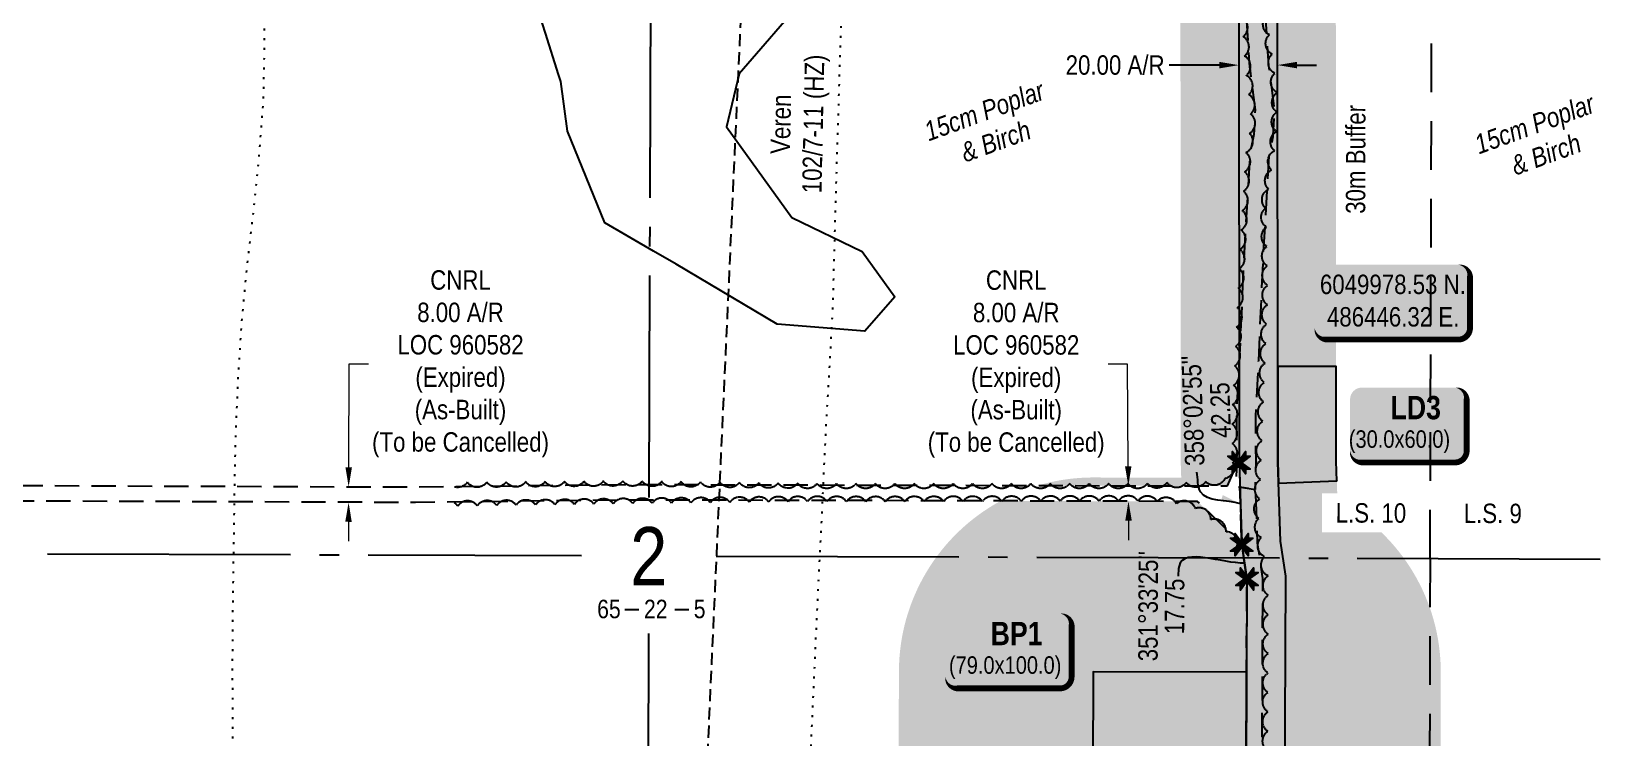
# Model space of a CAD drawing. Extents: x 481150 to 519818, y 6045091 to 6055068.
# Drawn here: x 485805 to 486609, y 6049787 to 6050151 of the extents above; entities that cross this region are included whole.
import ezdxf
from ezdxf.enums import TextEntityAlignment as Align

# ---------------------------------------------------------------- set-up
doc = ezdxf.new("R2010")
doc.units = 0
doc.header["$LTSCALE"] = 5
doc.header["$PDSIZE"] = 0.5
for name, pattern in [('0', [1, 1, 0]), ('foc-ACCESSROAD', [3.75, 2.5, -1.25]), ('foc-DOT', [1, 0.2, -0.8]), ('foc-LSD', [8, 5, -3]), ('foc-QUARTERLINE', [33, 25, -3, 2, -3]), ('foc-TIELINE', [1.875, 1.25, -0.625])]:
    doc.linetypes.add(name, pattern=pattern)
doc.layers.get('Defpoints').update_dxf_attribs({"color": 9})
for name, color, linetype in [('10', 1, 'Continuous'), ('9', 3, 'Continuous'), ('ABADATA-DRILL', 8, 'foc-DOT'), ('ABADATA-DRILL-T', 8, 'Continuous'), ('DETAIL-T', 7, 'Continuous'), ('F-AR', 190, 'foc-ACCESSROAD'), ('L-BD', 7, 'Continuous'), ('L-MON', 1, 'Continuous'), ('L-QSEC', 8, 'foc-QUARTERLINE'), ('L-SECLBL', 7, 'Continuous'), ('L-SECTION-LSD', 7, 'foc-LSD'), ('L-TIE', 7, 'foc-TIELINE'), ('P-BUFFER-H 30m', 51, 'Continuous'), ('P-BUFFER-T', 40, 'Continuous'), ('P-PROPOSED', 10, 'Continuous'), ('P-PROPOSED-H', 21, 'Continuous'), ('P-TEMP-BLOCKS', 250, 'Continuous'), ('P-TEMP-H', 41, 'Continuous'), ('P-TEMP_BORROW PIT', 46, 'Continuous'), ('P-TEMP_WORKSPACE', 46, 'Continuous'), ('P-TXT', 4, 'Continuous'), ('T-BUSH', 110, '0'), ('T-BUSH-T', 110, 'Continuous'), ('WETLAND', 143, 'Continuous')]:
    doc.layers.add(name, color=color, linetype=linetype)
doc.layers.add('F-AR-T', color=190, linetype='Continuous', lineweight=9)
doc.styles.add('100L', font='ARIALN.TTF', dxfattribs={"height": 11})
doc.styles.add('80', font='ARIALN.TTF', dxfattribs={"height": 10})
doc.styles.add('80CG', font='ARIALN.TTF', dxfattribs={"height": 10})
doc.styles.add('80L', font='ARIALN.TTF', dxfattribs={"height": 10})
doc.styles.add('80LS', font='ARIALNI.TTF', dxfattribs={"height": 10})
doc.styles.add('BOLD', font='ARIALNB.TTF')
doc.styles.add('SIMPLEX', font='ARIALN.TTF')
doc.dimstyles.new('Compass 5 000', dxfattribs={"dimscale": 5, "dimtxt": 9, "dimasz": 2, "dimexe": 0.2, "dimexo": 0.0625, "dimgap": 0.5, "dimtad": 0, "dimtih": 1, "dimtoh": 1, "dimzin": 0, "dimdsep": 46, "dimtxsty": '80CG', "dimcen": 0.1, "dimse1": 1, "dimse2": 1, "dimclrd": 256, "dimclrt": 256, "dimaunit": 1, "dimadec": 4, "dimazin": 0, "dimtfac": 0.06, "dimtofl": 0, "dimtmove": 0, "dimatfit": 1, "dimfxl": 0.2, "dimtolj": 1, "dimtzin": 0, "dimlwd": -1, "dimarcsym": 0})

# ---------------------------------------------------------------- blocks, each defined once
blk = doc.blocks.new('L-SECLBL')
at = {"layer": '9', "color": 7}
for p, q in [((-5.08, -27.83), (-12.29, -27.83)), ((20.7, -27.83), (13.5, -27.83))]:
    blk.add_line(p, q, dxfattribs=at)
at = {"layer": '10', "color": 2, "style": 'SIMPLEX'}
blk.add_attdef('SEC', text='', height=30, dxfattribs=at).set_placement((0, 0), align=Align.MIDDLE)
at = {"layer": '10', "color": 5, "style": '80L'}
blk.add_attdef('TWP', text='', height=9.5, dxfattribs=at).set_placement((-14.43, -27.37), align=Align.MIDDLE_RIGHT)
blk.add_attdef('RGE', text='', height=9.5, dxfattribs=at).set_placement((3.62, -27.37), align=Align.MIDDLE_CENTER)
blk.add_attdef('MER', text='', height=9.5, dxfattribs=at).set_placement((23.17, -27.37), align=Align.MIDDLE_LEFT)
blk = doc.blocks.new('*U401')
h = blk.add_hatch(color=254)
edge = h.paths.add_edge_path()
edge.add_line((-34, -20), (34, -20))
edge.add_arc((34, -14), 6, 270, 360)
edge.add_line((40, -14), (40, 12.5))
edge.add_arc((34, 12.5), 6, 0, 90)
edge.add_line((34, 18.5), (-34, 18.5))
edge.add_arc((-34, 12.5), 6, 90, 180)
edge.add_line((-40, 12.5), (-40, -14))
edge.add_arc((-34, -14), 6, 180, 270)
at = {"color": 1, "flags": 128}
blk.add_lwpolyline([(-34, -20, 3, 3, 0), (34, -20, 3, 3, 0.414214), (40, -14, 3, 3, 0), (40, 12.5, 3, 0, 0.414214), (34, 18.5, 0, 0, 0), (-34, 18.5, 0, 0, 0.414214), (-40, 12.5, 0, 0, 0), (-40, -14, 0, 3, 0.414214)], format="xyseb", close=True, dxfattribs=at)
blk.add_lwpolyline([(-58.98, -33.87, 0, 10, 0), (0, 0, 5, 5, 0)], format="xyseb", dxfattribs=at)
at = {"color": 1, "style": '80'}
blk.add_attdef('ENTER_TEXT_001', (-35.99, -5), '', height=10, dxfattribs=at)
blk = doc.blocks.new('*U415')
at = {"true_color": 0xff8aff}
h = blk.add_hatch(color=211, dxfattribs=at)
edge = h.paths.add_edge_path()
edge.add_line((-24, -20), (24, -20))
edge.add_arc((24, -14), 6, 270, 360)
edge.add_line((30, -14), (30, 12.5))
edge.add_arc((24, 12.5), 6, 0, 90)
edge.add_line((24, 18.5), (-24, 18.5))
edge.add_arc((-24, 12.5), 6, 90, 180)
edge.add_line((-30, 12.5), (-30, -14))
edge.add_arc((-24, -14), 6, 180, 270)
at = {"color": 250, "flags": 128}
blk.add_lwpolyline([(-24, -20, 3, 3, 0), (24, -20, 3, 3, 0.414214), (30, -14, 3, 3, 0), (30, 12.5, 3, 0, 0.414214), (24, 18.5, 0, 0, 0), (-24, 18.5, 0, 0, 0.414214), (-30, 12.5, 0, 0, 0), (-30, -14, 0, 3, 0.414214)], format="xyseb", close=True, dxfattribs=at)
at = {"flags": 128}
blk.add_lwpolyline([(-22.16, -12.7, 0, 7.5, 0), (0, 0, 0, 0, 0)], format="xyseb", dxfattribs=at)
at = {"color": 250}
for tag, p, height, style in [('TEMP_AREA_W1_001', (-9.21, 2.24), 12, 'BOLD'), ('ENTER_TEXT_001', (-30.66, -12.47), 9, '80')]:
    blk.add_attdef(tag, p, '', height=height, dxfattribs=dict(at, style=style))
blk = doc.blocks.new('*D432')
at = {"layer": 'Defpoints', "color": 0, "transparency": 16777216}
for p in [(486268.05, 6049916.61), (486369.4, 6049917.21), (486268.09, 6049908.61)]:
    blk.add_point(p, dxfattribs=at)
at = {"layer": 'F-AR-T', "transparency": 16777216}
for p, q in [((486369.03, 6049979.8), (486359.03, 6049979.8)), ((486369.34, 6049927.21), (486369.03, 6049979.8)), ((486369.51, 6049899.21), (486369.56, 6049889.21))]:
    blk.add_line(p, q, dxfattribs=at)
for points in [[(486371.01, 6049927.22), (486367.67, 6049927.2), (486369.4, 6049917.21)], [(486371.17, 6049899.22), (486367.84, 6049899.2), (486369.45, 6049909.21)]]:
    blk.add_solid(points, dxfattribs=at)
at = {"layer": 'F-AR-T', "transparency": 16777216, "insert": (486311.69, 6049979.8), "char_height": 10, "attachment_point": 5, "style": '80CG'}
blk.add_mtext('\\A1;CNRL\\P8.00 A/R\\PLOC 960582\\P(Expired)\\P(As-Built)\\P(To be Cancelled)', dxfattribs=at)
blk = doc.blocks.new('*D433')
at = {"layer": 'Defpoints', "color": 0, "transparency": 16777216}
for p in [(485968.15, 6049916.59), (485978.01, 6049916.55), (485977.98, 6049908.55)]:
    blk.add_point(p, dxfattribs=at)
at = {"layer": 'F-AR-T', "transparency": 16777216}
for p, q in [((485968.19, 6049926.59), (485968.39, 6049979.88)), ((485968.39, 6049979.88), (485978.39, 6049979.88)), ((485968.08, 6049898.59), (485968.04, 6049888.59))]:
    blk.add_line(p, q, dxfattribs=at)
for points in [[(485966.52, 6049926.6), (485969.85, 6049926.58), (485968.15, 6049916.59)], [(485966.41, 6049898.6), (485969.75, 6049898.58), (485968.12, 6049908.59)]]:
    blk.add_solid(points, dxfattribs=at)
at = {"layer": 'F-AR-T', "transparency": 16777216, "insert": (486025.72, 6049979.88), "char_height": 10, "attachment_point": 5, "style": '80CG'}
blk.add_mtext('\\A1;CNRL\\P8.00 A/R\\PLOC 960582\\P(Expired)\\P(As-Built)\\P(To be Cancelled)', dxfattribs=at)
blk = doc.blocks.new('*D429')
at = {"layer": 'Defpoints', "color": 0, "transparency": 16777216}
for p in [(486446.21, 6050133.63), (486426.22, 6050128.81), (486446.21, 6050128.82)]:
    blk.add_point(p, dxfattribs=at)
at = {"layer": 'P-TXT', "transparency": 16777216}
for p, q in [((486416.22, 6050133.61), (486390.34, 6050133.59)), ((486456.21, 6050133.63), (486466.21, 6050133.64))]:
    blk.add_line(p, q, dxfattribs=at)
for points in [[(486416.22, 6050135.27), (486416.22, 6050131.94), (486426.22, 6050133.61)], [(486456.21, 6050135.3), (486456.21, 6050131.97), (486446.21, 6050133.63)]]:
    blk.add_solid(points, dxfattribs=at)
at = {"layer": 'P-TXT', "transparency": 16777216, "insert": (486362.6, 6050133.59), "char_height": 10, "attachment_point": 5, "style": '80CG'}
blk.add_mtext('\\A1;20.00 A/R', dxfattribs=at)
blk = doc.blocks.new('TEMP')
h = blk.add_hatch(color=255)
h.dxf.hatch_style = 1
h.paths.add_polyline_path([(0, 0.25), (-0.67, 1.15), (-0.67, 0.67), (-1.15, 0.67), (-0.25, 0), (-1.15, -0.67), (-0.67, -0.67), (-0.67, -1.15), (0, -0.25), (0.67, -1.15), (0.67, -0.67), (1.15, -0.67), (0.25, 0), (1.15, 0.67), (0.67, 0.67), (0.67, 1.15)])
h.paths.add_polyline_path([(0.57, 0.85), (0.57, 0.57), (0.85, 0.57), (0.08, 0), (0.85, -0.57), (0.57, -0.57), (0.57, -0.85), (0, -0.08), (-0.57, -0.85), (-0.57, -0.57), (-0.85, -0.57), (-0.08, 0), (-0.85, 0.57), (-0.57, 0.57), (-0.57, 0.85), (0, 0.08)], flags=16)
h = blk.add_hatch(color=1)
h.dxf.hatch_style = 1
h.paths.add_polyline_path([(0, 0.08), (-0.57, 0.85), (-0.57, 0.57), (-0.85, 0.57), (-0.08, 0), (-0.85, -0.57), (-0.57, -0.57), (-0.57, -0.85), (0, -0.08), (0.57, -0.85), (0.57, -0.57), (0.85, -0.57), (0.08, 0), (0.85, 0.57), (0.57, 0.57), (0.57, 0.85)])
at = {"color": 1}
for p, q in [((-0.08, 0), (0.08, 0)), ((0, 0.08), (0, -0.08))]:
    blk.add_line(p, q, dxfattribs=at)
at = {"color": 255, "flags": 128}
blk.add_lwpolyline([(-0.25, 0), (-1.15, 0.67), (-0.67, 0.67), (-0.67, 1.15), (0, 0.25), (0.67, 1.15), (0.67, 0.67), (1.15, 0.67), (0.25, 0), (1.15, -0.67), (0.67, -0.67), (0.67, -1.15), (0, -0.25), (-0.67, -1.15), (-0.67, -0.67), (-1.15, -0.67)], close=True, dxfattribs=at)
at = {"color": 1, "flags": 128}
blk.add_lwpolyline([(-0.08, 0), (-0.85, 0.57), (-0.57, 0.57), (-0.57, 0.85), (0, 0.08), (0.57, 0.85), (0.57, 0.57), (0.85, 0.57), (0.08, 0), (0.85, -0.57), (0.57, -0.57), (0.57, -0.85), (0, -0.08), (-0.57, -0.85), (-0.57, -0.57), (-0.85, -0.57)], close=True, dxfattribs=at)
blk = doc.blocks.new('*U588')
at = {"true_color": 0xff8aff}
h = blk.add_hatch(color=211, dxfattribs=at)
edge = h.paths.add_edge_path()
edge.add_line((-26.5, -20), (26.5, -20))
edge.add_arc((26.5, -14), 6, 270, 360)
edge.add_line((32.5, -14), (32.5, 12.5))
edge.add_arc((26.5, 12.5), 6, 0, 90)
edge.add_line((26.5, 18.5), (-26.5, 18.5))
edge.add_arc((-26.5, 12.5), 6, 90, 180)
edge.add_line((-32.5, 12.5), (-32.5, -14))
edge.add_arc((-26.5, -14), 6, 180, 270)
at = {"color": 250, "flags": 128}
blk.add_lwpolyline([(-26.5, -20, 3, 3, 0), (26.5, -20, 3, 3, 0.414214), (32.5, -14, 3, 3, 0), (32.5, 12.5, 3, 0, 0.414214), (26.5, 18.5, 0, 0, 0), (-26.5, 18.5, 0, 0, 0.414214), (-32.5, 12.5, 0, 0, 0), (-32.5, -14, 0, 3, 0.414214)], format="xyseb", close=True, dxfattribs=at)
at = {"flags": 128}
blk.add_lwpolyline([(-26.78, -9.84, 0, 7.5, 0), (0, 0, 0, 0, 0)], format="xyseb", dxfattribs=at)
at = {"color": 250}
for tag, p, height, style in [('TEMP_AREA_W1_001', (-9.21, 2.24), 12, 'BOLD'), ('ENTER_TEXT_001', (-30.66, -12.47), 9, '80')]:
    blk.add_attdef(tag, p, '', height=height, dxfattribs=dict(at, style=style))

msp = doc.modelspace()

# ---------------------------------------------------------------- hatches: boundary and pattern name
at = {"layer": 'P-BUFFER-H 30m'}
h = msp.add_hatch(color=256, dxfattribs=at)
h.dxf.hatch_style = 1
edge = h.paths.add_edge_path()
edge.add_line((486426.361, 6049931.171), (486420.479, 6049917.032))
edge.add_line((486420.479, 6049917.032), (486322.836, 6049917.282))
edge.add_arc((486351.285, 6049821.469), 99.947, 89.841464, 106.536854, ccw=False)
edge.add_line((486351.561, 6049921.415), (486396.623, 6049921.291))
edge.add_line((486396.623, 6049921.291), (486396.396, 6049927.957))
edge.add_arc((486426.363, 6049928.978), 29.984, 180.03994, 181.950695, ccw=False)
edge.add_line((486396.378, 6049928.957), (486396.049, 6050401.893))
edge.add_line((486396.049, 6050401.893), (486381.692, 6050410.575))
edge.add_line((486381.692, 6050410.575), (486245.411, 6050290.14))
edge.add_arc((486179.226, 6050365.034), 99.947, 221.467705, 311.467705, ccw=False)
edge.add_line((486104.332, 6050298.849), (485952.596, 6050470.551))
edge.add_arc((486027.489, 6050536.736), 99.947, 131.467705, 221.467705, ccw=False)
edge.add_line((485961.304, 6050611.629), (485965.276, 6050615.139))
edge.add_arc((486052.409, 6050664.119), 99.956, 131.47164, 209.341419, ccw=False)
edge.add_line((485986.213, 6050739.014), (486061.107, 6050805.199))
edge.add_arc((486127.292, 6050730.305), 99.947, 41.467705, 131.467705, ccw=False)
edge.add_line((486202.185, 6050796.49), (486254.471, 6050737.325))
edge.add_line((486254.471, 6050737.325), (486254.471, 6050737.325))
edge.add_line((486254.471, 6050737.325), (486406.208, 6050565.622))
edge.add_arc((486331.314, 6050499.437), 99.947, 7.066703, 41.467705, ccw=False)
edge.add_line((486430.503, 6050511.733), (486430.197, 6050484.884))
edge.add_arc((486331.314, 6050499.437), 99.947, 346.296418, 351.627429, ccw=False)
edge.add_line((486428.417, 6050475.76), (486430.081, 6050474.754))
edge.add_line((486430.081, 6050474.754), (486429.685, 6050439.954))
edge.add_line((486429.685, 6050439.954), (486331.314, 6050499.437))
edge.add_line((486331.314, 6050499.437), (486179.578, 6050671.14))
edge.add_line((486179.578, 6050671.14), (486127.292, 6050730.305))
edge.add_line((486127.292, 6050730.305), (486052.398, 6050664.121))
edge.add_line((486052.398, 6050664.121), (486104.684, 6050604.955))
edge.add_line((486104.684, 6050604.955), (486027.489, 6050536.736))
edge.add_line((486027.489, 6050536.736), (486179.226, 6050365.034))
edge.add_line((486179.226, 6050365.034), (486226.779, 6050407.043))
edge.add_line((486226.779, 6050407.043), (486240.016, 6050392.064))
edge.add_line((486240.016, 6050392.064), (486333.543, 6050474.73))
edge.add_line((486333.543, 6050474.73), (486426.021, 6050418.809))
edge.add_line((486426.021, 6050418.809), (486426.361, 6049931.171))
edge = h.paths.add_edge_path()
edge.add_line((486540.864, 6049648.806), (486541.205, 6049740.834))
edge.add_arc((486511.221, 6049740.945), 29.984, 359.787408, 411.227177)
edge.add_line((486529.998, 6049764.322), (486530.189, 6049820.912))
edge.add_arc((486430.243, 6049821.25), 99.947, 359.806365, 422.090188)
edge.add_line((486477.026, 6049909.572), (486476.336, 6049929.846))
edge.add_line((486476.336, 6049929.846), (486475.987, 6050430.107))
edge.add_arc((486446.003, 6050430.086), 29.984, 0.03994, 58.838815)
edge.add_line((486461.518, 6050455.744), (486440.008, 6050468.751))
edge.add_line((486440.008, 6050468.751), (486439.611, 6050433.951))
edge.add_line((486439.611, 6050433.951), (486446.003, 6050430.086))
edge.add_line((486446.003, 6050430.086), (486446.352, 6049929.325))
edge.add_line((486446.352, 6049929.325), (486447.739, 6049888.588))
edge.add_line((486447.739, 6049888.588), (486450.399, 6049870.668))
edge.add_line((486450.399, 6049870.668), (486450.012, 6049756.165))
edge.add_line((486450.012, 6049756.165), (486464.954, 6049741.117))
edge.add_line((486464.954, 6049741.117), (486511.221, 6049740.945))
edge.add_line((486511.221, 6049740.945), (486510.89, 6049651.634))
edge.add_line((486510.89, 6049651.634), (486540.864, 6049648.806))
edge = h.paths.add_edge_path()
edge.add_line((486380.846, 6049621.491), (486381.216, 6049721.438))
edge.add_line((486381.216, 6049721.438), (486350.947, 6049721.522))
edge.add_line((486350.947, 6049721.522), (486351.285, 6049821.469))
edge.add_line((486351.285, 6049821.469), (486430.243, 6049821.25))
edge.add_line((486430.243, 6049821.25), (486430.405, 6049869.226))
edge.add_line((486430.405, 6049869.226), (486427.8, 6049886.774))
edge.add_line((486427.8, 6049886.774), (486427.791, 6049887.044))
edge.add_line((486427.791, 6049887.044), (486405.054, 6049909.076))
edge.add_line((486405.054, 6049909.076), (486303.651, 6049909.335))
edge.add_arc((486351.285, 6049821.469), 99.947, 118.462751, 179.806365)
edge.add_line((486251.338, 6049821.806), (486251, 6049721.86))
edge.add_arc((486350.947, 6049721.522), 99.947, 179.806365, 269.841464)
edge.add_line((486350.67, 6049621.575), (486380.846, 6049621.491))
h.paths.add_polyline_path([(486388.81, 6049611.43), (486387.689, 6049085.349), (486417.674, 6049085.238), (486418.794, 6049611.366)])
edge = h.paths.add_edge_path()
edge.add_line((486510.834, 6049636.53), (486510.609, 6049576.031))
edge.add_line((486510.609, 6049576.031), (486463.669, 6049576.211))
edge.add_line((486463.669, 6049576.211), (486448.671, 6049561.277))
edge.add_line((486448.671, 6049561.277), (486447.663, 6049085.127))
edge.add_line((486447.663, 6049085.127), (486477.647, 6049085.063))
edge.add_line((486477.647, 6049085.063), (486478.624, 6049546.169))
edge.add_line((486478.624, 6049546.169), (486510.494, 6049546.047))
edge.add_arc((486510.609, 6049576.031), 29.984, 269.779363, 359.787408)
edge.add_line((486540.593, 6049575.919), (486540.808, 6049633.71))
edge.add_line((486540.808, 6049633.71), (486510.834, 6049636.53))
at = {"layer": 'P-PROPOSED-H'}
h = msp.add_hatch(color=256, dxfattribs=at)
h.dxf.hatch_style = 1
h.paths.add_polyline_path([(486426.021, 6050418.809), (486426.363, 6049928.978), (486427.8, 6049886.774), (486430.405, 6049869.226), (486429.905, 6049721.257), (486491.158, 6049721.03), (486490.694, 6049596.097), (486428.757, 6049596.336), (486427.673, 6049085.201), (486447.663, 6049085.127), (486448.671, 6049561.277), (486463.669, 6049576.211), (486510.609, 6049576.031), (486511.221, 6049740.945), (486464.954, 6049741.117), (486450.012, 6049756.165), (486450.399, 6049870.668), (486447.739, 6049888.588), (486446.352, 6049929.325), (486446.003, 6050430.086), (486331.314, 6050499.437), (486226.779, 6050407.043), (486240.016, 6050392.064), (486333.543, 6050474.73)])
at = {"layer": 'P-TEMP-H'}
h = msp.add_hatch(color=256, dxfattribs=at)
h.dxf.hatch_style = 1
h.paths.add_polyline_path([(486476.685, 6049919.589), (486476.336, 6049929.846), (486476.302, 6049978.551), (486446.317, 6049978.53), (486446.352, 6049929.325), (486446.718, 6049918.568), (486476.682, 6049919.687)])
h = msp.add_hatch(color=256, dxfattribs=at)
h.dxf.hatch_style = 1
h.paths.add_polyline_path([(486430.243, 6049821.25), (486351.285, 6049821.469), (486350.947, 6049721.522), (486429.905, 6049721.303)])

# ---------------------------------------------------------------- linework, layer by layer
at = {"layer": 'ABADATA-DRILL', "flags": 128}
for points in [[(486342.713, 6048754.606), (486342.713, 6048754.606), (486342.803, 6048754.546), (486342.883, 6048754.506), (486342.983, 6048754.515), (486343.153, 6048754.555), (486343.423, 6048754.584), (486343.883, 6048754.623), (486344.394, 6048754.711), (486344.684, 6048754.83), (486344.834, 6048754.96), (486344.904, 6048755.03), (486344.865, 6048755.05), (486344.765, 6048755.13), (486344.595, 6048755.24), (486344.525, 6048755.331), (486344.476, 6048755.401), (486344.366, 6048755.521), (486344.237, 6048755.742), (486343.998, 6048756.062), (486343.768, 6048756.363), (486343.569, 6048756.584), (486343.33, 6048756.804), (486343.25, 6048756.865), (486343.17, 6048756.895), (486343.14, 6048756.915), (486342.991, 6048757.035), (486342.242, 6048757.658), (486341.015, 6048758.541), (486339.868, 6048759.525), (486339.42, 6048760.336), (486339.859, 6048759.965), (486340.356, 6048758.963), (486341.074, 6048758.211), (486341.943, 6048757.819), (486342.843, 6048757.736), (486343.674, 6048758.183), (486344.215, 6048758.612), (486344.655, 6048758.48), (486345.475, 6048758.368), (486345.903, 6048757.977), (486345.951, 6048757.256), (486346.489, 6048756.675), (486347.248, 6048756.383), (486347.397, 6048756.012), (486346.916, 6048755.564), (486346.406, 6048755.615), (486346.078, 6048756.106), (486346.038, 6048756.276), (486346.038, 6048756.326), (486345.988, 6048756.346), (486345.798, 6048756.337), (486345.458, 6048756.338), (486344.968, 6048756.369), (486344.469, 6048756.451), (486343.729, 6048756.593), (486342.759, 6048756.716), (486341.46, 6048756.79), (486339.82, 6048756.815), (486337.9, 6048756.781), (486335.759, 6048756.677), (486333.439, 6048756.524), (486330.928, 6048756.312), (486328.218, 6048756.07), (486325.377, 6048755.818), (486322.466, 6048755.657), (486319.496, 6048755.606), (486316.596, 6048755.675), (486313.667, 6048755.884), (486310.768, 6048756.262), (486307.9, 6048756.851), (486305.042, 6048757.639), (486302.165, 6048758.578), (486299.338, 6048759.637), (486296.632, 6048760.715), (486293.945, 6048761.833), (486291.228, 6048763.001), (486288.442, 6048764.229), (486285.646, 6048765.548), (486281.663, 6048767.8), (486277.422, 6048770.843), (486270.359, 6048776.484), (486262.817, 6048782.507), (486254.439, 6048789.642), (486245.834, 6048798.258), (486237.456, 6048808.733), (486230.026, 6048822.146), (486223.545, 6048838.445), (486217.858, 6048855.952), (486213.245, 6048875.116), (486209.331, 6048897.138), (486206.161, 6048920.338), (486203.804, 6048944.615), (486202.353, 6048970.81), (486201.803, 6048997.511), (486201.821, 6049006.821), (486201.842, 6049017.131), (486201.766, 6049025.072), (486201.654, 6049034.422), (486201.571, 6049043.552), (486201.488, 6049052.473), (486201.592, 6049080.242), (486201.197, 6049108.684), (486200.023, 6049137.217), (486199.468, 6049165.679), (486199.458, 6049172.409), (486199.436, 6049201.55), (486199.403, 6049230.36), (486199.4, 6049259.57), (486199.276, 6049288.21), (486199.203, 6049317.191), (486199.39, 6049345.87), (486199.267, 6049374.871), (486199.024, 6049404.052), (486199.181, 6049432.912), (486199.308, 6049461.821), (486199.295, 6049490.831), (486199.681, 6049519.55), (486200.229, 6049548.579), (486200.446, 6049577.708), (486200.802, 6049606.338), (486201.399, 6049635.326), (486202.117, 6049664.494), (486203.022, 6049692.791), (486203.938, 6049721.649), (486204.845, 6049750.536), (486205.992, 6049779.423), (486207.279, 6049808.269), (486208.545, 6049836.955), (486209.922, 6049865.851), (486211.409, 6049895.047), (486212.756, 6049924.003), (486214.173, 6049952.919), (486215.919, 6049981.574), (486217.395, 6050010.17), (486218.202, 6050039.167), (486218.947, 6050067.425), (486219.866, 6050097.143), (486220.743, 6050125.99), (486221.642, 6050155.678), (486222.116, 6050183.506), (486222.174, 6050212.806), (486222.449, 6050241.266), (486223.237, 6050270.533), (486224.005, 6050299.881), (486224.262, 6050328.591), (486224.387, 6050357.051), (486224.905, 6050386.149), (486225.532, 6050415.167), (486225.819, 6050444.157), (486226.086, 6050472.996), (486226.242, 6050501.836), (486226.078, 6050530.516), (486226.096, 6050559.676), (486226.043, 6050588.527), (486225.899, 6050617.257), (486226.036, 6050646.207), (486225.853, 6050675.358), (486225.47, 6050704.139), (486224.908, 6050733.311), (486224.284, 6050762.023), (486223.621, 6050790.935), (486222.558, 6050819.828), (486221.134, 6050848.693), (486218.771, 6050877.53), (486215.456, 6050905.88), (486212.303, 6050934.76), (486209.82, 6050963.657), (486207.376, 6050992.275), (486204.962, 6051021.152), (486202.689, 6051050.119), (486200.185, 6051078.577), (486197.411, 6051107.305), (486196.152, 6051120.819), (486194.632, 6051137.414)], [(486342.699, 6048749.822), (486342.699, 6048749.822), (486342.719, 6048749.851), (486342.759, 6048749.881), (486342.809, 6048749.891), (486342.859, 6048749.911), (486342.879, 6048749.941), (486342.839, 6048749.961), (486342.729, 6048749.971), (486342.609, 6048749.982), (486342.459, 6048749.982), (486342.269, 6048749.983), (486342.019, 6048749.994), (486341.719, 6048750.005), (486341.359, 6048749.976), (486340.909, 6048749.917), (486340.379, 6048749.858), (486339.749, 6048749.79), (486339.038, 6048749.693), (486338.258, 6048749.545), (486336.957, 6048749.309), (486335.577, 6048749.083), (486334.086, 6048748.827), (486332.515, 6048748.532), (486329.394, 6048748.062), (486326.353, 6048747.791), (486323.402, 6048747.67), (486320.862, 6048747.537), (486318.881, 6048747.263), (486317.48, 6048746.797), (486316.698, 6048746.27), (486316.496, 6048745.7), (486316.816, 6048745.629), (486317.166, 6048745.518), (486317.556, 6048745.397), (486317.705, 6048745.347), (486317.885, 6048745.256), (486317.935, 6048745.226), (486318.125, 6048745.135), (486320.311, 6048743.899), (486321.449, 6048743.265), (486319.589, 6048743.151), (486317.108, 6048742.758), (486316.258, 6048742.871), (486316.5, 6048743.68), (486317.313, 6048744.698), (486318.01, 6048746.986), (486318.588, 6048749.384), (486319.32, 6048750.122), (486319.43, 6048750.201), (486319.43, 6048750.252), (486319.28, 6048750.252), (486318.93, 6048750.203), (486318.39, 6048750.115), (486317.719, 6048750.027), (486316.869, 6048749.939), (486315.799, 6048749.882), (486314.509, 6048749.836), (486312.949, 6048749.741), (486311.078, 6048749.577), (486308.927, 6048749.283), (486306.546, 6048748.85), (486303.974, 6048748.348), (486301.253, 6048747.826), (486298.511, 6048747.254), (486293.117, 6048746.001), (486287.283, 6048744.608), (486281.209, 6048743.216), (486278.287, 6048742.505), (486275.445, 6048741.824), (486272.603, 6048741.202), (486269.601, 6048740.581), (486266.329, 6048739.951), (486262.757, 6048739.332), (486258.846, 6048738.764), (486254.594, 6048738.177), (486250.062, 6048737.56), (486245.35, 6048736.924), (486240.558, 6048736.249), (486235.686, 6048735.573), (486230.744, 6048734.868), (486225.682, 6048734.123), (486215.497, 6048732.694), (486205.243, 6048731.355), (486195.149, 6048730.045), (486185.706, 6048728.784), (486176.782, 6048727.651), (486167.749, 6048726.568), (486158.356, 6048725.506), (486148.843, 6048724.565), (486140.841, 6048723.789), (486131.658, 6048722.856), (486127.197, 6048722.43), (486122.666, 6048722.173), (486118.036, 6048722.137), (486113.406, 6048722.341), (486108.748, 6048722.845), (486104.13, 6048723.669), (486099.644, 6048724.853), (486095.359, 6048726.356), (486091.324, 6048728.068), (486087.379, 6048729.88), (486079.531, 6048733.683), (486071.942, 6048737.536), (486064.434, 6048741.349), (486056.715, 6048745.152), (486048.866, 6048748.886), (486041.058, 6048752.679), (486033.529, 6048756.452), (486029.016, 6048758.765), (486026.121, 6048760.294), (486024.803, 6048761.018), (486024.513, 6048761.169), (486021.059, 6048763.079), (486017.446, 6048765.44), (486013.705, 6048768.421), (486009.845, 6048771.833), (486005.917, 6048775.675), (486001.68, 6048780.248), (485997.356, 6048785.331), (485992.772, 6048790.884), (485987.82, 6048796.849), (485978.091, 6048810.349), (485968.28, 6048826.568), (485958.213, 6048844.419), (485948.233, 6048864.209), (485938.566, 6048885.288), (485929.204, 6048907.896), (485920.588, 6048932.502), (485912.397, 6048958.867), (485904.638, 6048985.931), (485897.771, 6049013.492), (485893.045, 6049041.426), (485890.631, 6049070.023), (485890.097, 6049098.775), (485891.463, 6049127.401), (485894.041, 6049156.434), (485896.867, 6049185.235), (485897.516, 6049191.543), (485900.372, 6049220.275), (485902.729, 6049249.168), (485905.056, 6049277.971), (485907.692, 6049306.813), (485910.159, 6049335.726), (485911.586, 6049364.642), (485911.843, 6049393.591), (485911.51, 6049422.652), (485911.337, 6049451.593), (485911.903, 6049480.041), (485912.509, 6049508.9), (485912.257, 6049538.041), (485912.194, 6049566.921), (485912.09, 6049595.721), (485911.038, 6049624.835), (485910.045, 6049653.848), (485909.071, 6049682.451), (485908.857, 6049711.222), (485909.214, 6049740.041), (485908.84, 6049768.872), (485908.478, 6049797.913), (485908.455, 6049827.054), (485908.641, 6049855.683), (485909.048, 6049884.612), (485909.485, 6049913.591), (485910.032, 6049942.559), (485911.258, 6049971.156), (485913.096, 6050000.43), (485915.822, 6050029.072), (485919.158, 6050057.753), (485922.064, 6050086.294), (485924.28, 6050115.007), (485924.928, 6050144.196), (485924.364, 6050172.957), (485923.647, 6050200.45), (485923.089, 6050224.421), (485922.316, 6050253.324), (485922.023, 6050282.295), (485922.109, 6050311.105), (485922.237, 6050340.325), (485922.856, 6050369.863), (485923.791, 6050398.18), (485924.967, 6050426.877), (485926.094, 6050455.684), (485927.21, 6050484.53), (485928.456, 6050513.097), (485929.963, 6050541.932), (485931.109, 6050570.729), (485930.826, 6050599.61), (485928.913, 6050628.526), (485926.719, 6050657.223), (485925.336, 6050686.047), (485924.533, 6050715.09), (485923.969, 6050743.652), (485922.417, 6050772.946), (485920.544, 6050801.932), (485919.352, 6050831.156), (485918.827, 6050859.558), (485918.754, 6050888.688), (485918.901, 6050917.498), (485919.388, 6050946.376), (485920.185, 6050975.504), (485921.702, 6051004.24), (485923.668, 6051033.074), (485926.235, 6051061.916), (485929.621, 6051090.726), (485933.917, 6051119.364), (485936.603, 6051134.465)]]:
    msp.add_lwpolyline(points, dxfattribs=at)
at = {"layer": 'F-AR', "flags": 128}
for points in [[(486429.685, 6050439.954), (486428.203, 6050357.736, 0.0069973), (486428.201, 6050357.596), (486428.694, 6050178.686, 0.0162018), (486428.705, 6050178.363), (486431.809, 6050132.482, 0.0154161), (486431.84, 6050132.175), (486433.492, 6050119.46), (486434.65, 6050110.528), (486433.99, 6050097.985), (486432.056, 6050088.321, 0.0346643), (486431.967, 6050087.634), (486428.981, 6050036.991, 0.0034077), (486428.978, 6050036.923), (486426.474, 6049981.642), (486424.979, 6049953.752, 0.0152799), (486424.972, 6049953.447), (486425.157, 6049929.004), (486424.812, 6049916.833), (486434.768, 6049915.314), (486435.147, 6049928.721, 0.0089724), (486435.151, 6049929.08), (486434.967, 6049953.37), (486436.454, 6049981.107, 0.0020709), (486436.458, 6049981.19), (486438.961, 6050036.437), (486441.924, 6050086.7), (486443.79, 6050096.024, 0.0362373), (486443.971, 6050097.46), (486444.631, 6050110.002, 0.0454281), (486444.562, 6050111.813), (486443.403, 6050120.746), (486441.771, 6050133.31), (486438.688, 6050178.876), (486438.196, 6050357.565), (486439.573, 6050433.974)], [(486429.905, 6049721.303), (486430.405, 6049869.226), (486427.856, 6049886.602, -0.0273624), (486427.776, 6049887.473), (486426.786, 6049916.532), (486434.829, 6049915.305), (486435.767, 6049887.762), (486438.316, 6049870.387, -0.0372794), (486438.401, 6049869.199), (486437.901, 6049721.276)]]:
    msp.add_lwpolyline(points, format="xyb", dxfattribs=at)
msp.add_lwpolyline([(485198.277, 6049916.354), (485298.263, 6049916.77), (485328.423, 6049916.895), (485595.329, 6049918.004), (486002.426, 6049916.536), (486110.423, 6049917.824), (486420.479, 6049917.032), (486426.442, 6049931.367), (486426.363, 6049928.978), (486427.791, 6049887.044), (486405.054, 6049909.076), (486110.461, 6049909.829), (486002.522, 6049908.541), (485595.33, 6049910.004), (485328.397, 6049908.893), (485298.237, 6049908.768), (485198.251, 6049908.352)], dxfattribs=at)
at = {"layer": 'L-QSEC'}
for p, q in [((486124.962, 6050685.344), (486122.679, 6049911.113)), ((485318.226, 6049883.848), (486087.966, 6049881.23)), ((486157.23, 6049880.995), (486926.804, 6049878.378)), ((486122.472, 6049841.134), (486120.226, 6049086.341))]:
    msp.add_line(p, q, dxfattribs=at)
at = {"layer": 'L-SECTION-LSD'}
for q in [(486527.034, 6050683.973), (486524.437, 6049782.399)]:
    msp.add_line((486524.697, 6049879.745), q, dxfattribs=at)
at = {"layer": 'L-TIE'}
msp.add_line((486179.226, 6050365.034), (486120.122, 6049056.177), dxfattribs=at)
at = {"layer": 'P-TEMP_BORROW PIT'}
msp.add_lwpolyline([(486430.243, 6049821.25), (486351.285, 6049821.469), (486350.947, 6049721.522), (486429.905, 6049721.303)], close=True, dxfattribs=at)
at = {"layer": 'P-TEMP_WORKSPACE'}
msp.add_lwpolyline([(486476.685, 6049919.589), (486476.336, 6049929.846), (486476.302, 6049978.551), (486446.317, 6049978.53), (486446.352, 6049929.325), (486446.718, 6049918.568), (486476.682, 6049919.687)], close=True, dxfattribs=at)
at = {"layer": 'T-BUSH', "flags": 128}
for points in [[(486530.578, 6049644.887, -0.5205671), (486521.103, 6049648.086, -0.5205671), (486511.628, 6049651.284, -0.5205671), (486502.153, 6049654.482, -0.5205671), (486493.837, 6049659.864, -0.5205671), (486492.116, 6049669.023, -0.5205671), (486492.085, 6049679.023, -0.5205671), (486492.053, 6049689.023, -0.5205671), (486492.022, 6049699.023, -0.5205671), (486491.99, 6049709.023, -0.5205671), (486491.958, 6049719.023, -0.5205671), (486484.897, 6049722.361, -0.5205671), (486474.913, 6049722.929, -0.5205671), (486464.93, 6049723.498, -0.5205671), (486454.946, 6049724.066, -0.5205671), (486444.962, 6049724.634, -0.5205671), (486440.933, 6049730.809, -0.5205671), (486440.967, 6049740.809, -0.5205671), (486441, 6049750.809, -0.5205671), (486441.034, 6049760.808, -0.5205671), (486441.068, 6049770.808, -0.5205671), (486441.102, 6049780.808, -0.5205671), (486441.136, 6049790.808, -0.5205671), (486441.169, 6049800.808, -0.5205671), (486441.203, 6049810.808, -0.5205671), (486441.237, 6049820.808, -0.5205671), (486441.271, 6049830.808, -0.5205671), (486441.305, 6049840.808, -0.5205671), (486441.338, 6049850.808, -0.5205671), (486441.372, 6049860.808, -0.5205671), (486441.294, 6049870.798, -0.5205671), (486439.527, 6049880.641, -0.5205671), (486437.759, 6049890.483, -0.5205671), (486436.56, 6049900.365, -0.5205671), (486436.961, 6049910.357, -0.5205671), (486437.362, 6049920.349, -0.5205671), (486437.763, 6049930.341, -0.5205671), (486438.164, 6049940.333, -0.5205671), (486438.565, 6049950.325, -0.5205671), (486438.967, 6049960.317, -0.5205671), (486439.368, 6049970.309, -0.5205671), (486439.769, 6049980.301, -0.5205671), (486440.17, 6049990.293, -0.5205671), (486440.571, 6050000.284, -0.5205671), (486440.972, 6050010.276, -0.5205671), (486441.025, 6050020.272, -0.5205671), (486440.856, 6050030.271, -0.5205671), (486440.686, 6050040.269, -0.5205671), (486440.516, 6050050.268, -0.5205671), (486440.063, 6050059.902, -0.5205671), (486441.586, 6050069.785, -0.5205671), (486443.109, 6050079.669, -0.5205671), (486444.632, 6050089.552, -0.5205671), (486445.659, 6050099.478, -0.5205671), (486445.832, 6050109.476, -0.5205671), (486446.005, 6050119.475, -0.5205671), (486444.771, 6050129.388, -0.5205671), (486443.39, 6050139.292, -0.5205671), (486442.009, 6050149.196, -0.5205671), (486440.629, 6050159.101, -0.5205671), (486439.767, 6050169.038, -0.5205671), (486439.866, 6050179.038, -0.5205671), (486439.966, 6050189.037, -0.5205671), (486440.065, 6050199.037, -0.5205671), (486440.165, 6050209.036, -0.5205671), (486440.264, 6050219.036, -0.5205671), (486440.363, 6050229.035, -0.5205671), (486440.463, 6050239.035, -0.5205671), (486440.562, 6050249.034, -0.5205671), (486440.662, 6050259.034, -0.5205671), (486440.761, 6050269.033, -0.5205671), (486440.861, 6050279.033, -0.5205671), (486440.96, 6050289.032, -0.5205671), (486441.004, 6050299.032, -0.5205671), (486440.939, 6050309.032, -0.5205671), (486440.874, 6050319.031, -0.5205671), (486440.809, 6050329.031, -0.5205671), (486440.743, 6050339.031, -0.5205671), (486440.678, 6050349.031, -0.5205671), (486440.613, 6050359.031, -0.5205671), (486440.548, 6050369.03, -0.5205671), (486440.482, 6050379.03, -0.5205671), (486440.417, 6050389.03, -0.5205671), (486440.352, 6050399.03, -0.5205671), (486440.287, 6050409.029, -0.5205671), (486440.43, 6050419.028, -0.5205671), (486440.627, 6050429.026, -0.5205671), (486440.824, 6050439.024, -0.5205671), (486441.021, 6050449.022, -0.5205671), (486441.218, 6050459.02, -0.5205671), (486441.415, 6050469.018, -0.5205671), (486441.693, 6050479.014, -0.5205671), (486441.982, 6050489.01, -0.5205671), (486442.272, 6050499.006, -0.5205671), (486442.476, 6050506.058, -0.5205671)], [(486422.977, 6049928.898, 0.5205671), (486422.901, 6049938.898, 0.5205671), (486422.826, 6049948.898, 0.5205671), (486423.071, 6049958.89, 0.5205671), (486423.606, 6049968.876, 0.5205671), (486424.141, 6049978.861, 0.5205671), (486424.618, 6049988.85, 0.5205671), (486425.07, 6049998.84, 0.5205671), (486425.523, 6050008.829, 0.5205671), (486425.975, 6050018.819, 0.5205671), (486426.427, 6050028.809, 0.5205671), (486426.904, 6050038.798, 0.5205671), (486427.492, 6050048.78, 0.5205671), (486428.081, 6050058.763, 0.5205671), (486428.669, 6050068.746, 0.5205671), (486429.258, 6050078.728, 0.5205671), (486429.909, 6050088.703, 0.5205671), (486431.834, 6050098.513, 0.5205671), (486432.36, 6050108.499, 0.5205671), (486431.427, 6050118.43, 0.5205671), (486430.138, 6050128.346, 0.5205671), (486429.23, 6050138.3, 0.5205671), (486428.555, 6050148.278, 0.5205671), (486427.88, 6050158.255, 0.5205671), (486427.205, 6050168.232, 0.5205671), (486426.53, 6050178.209, 0.5205671), (486426.487, 6050188.209, 0.5205671), (486426.459, 6050198.209, 0.5205671), (486426.432, 6050208.209, 0.5205671), (486426.404, 6050218.209, 0.5205671), (486426.377, 6050228.209, 0.5205671), (486426.349, 6050238.208, 0.5205671), (486426.322, 6050248.208, 0.5205671), (486426.294, 6050258.208, 0.5205671), (486426.267, 6050268.208, 0.5205671), (486426.239, 6050278.208, 0.5205671), (486426.212, 6050288.208, 0.5205671), (486426.184, 6050298.208, 0.5205671), (486426.157, 6050308.208, 0.5205671), (486426.129, 6050318.208, 0.5205671), (486426.102, 6050328.208, 0.5205671), (486426.074, 6050338.208, 0.5205671), (486426.046, 6050348.208, 0.5205671), (486426.033, 6050358.208, 0.5205671), (486426.286, 6050368.205, 0.5205671), (486426.538, 6050378.201, 0.5205671), (486426.79, 6050388.198, 0.5205671), (486427.043, 6050398.195, 0.5205671), (486427.295, 6050408.192, 0.5205671), (486427.547, 6050418.189, 0.5205671), (486427.8, 6050428.186, 0.5205671), (486428.052, 6050438.182, 0.5205671), (486428.304, 6050448.179, 0.5205671), (486427.516, 6050460.554, 0.5205671)], [(486422.999, 6049929.285, -0.5205671), (486419.035, 6049920.818, -0.5205671), (486409.162, 6049919.23, -0.5205671), (486399.209, 6049918.815, -0.5205671), (486389.215, 6049918.825, -0.5205671), (486379.229, 6049918.354, -0.5205671), (486369.229, 6049918.354, -0.5205671), (486359.229, 6049918.354, -0.5205671), (486349.229, 6049918.354, -0.5205671), (486339.229, 6049918.354, -0.5205671), (486329.229, 6049918.354, -0.5205671), (486319.229, 6049918.354, -0.5205671), (486309.229, 6049918.354, -0.5205671), (486299.229, 6049918.354, -0.5205671), (486289.229, 6049918.354, -0.5205671), (486279.229, 6049918.354, -0.5205671), (486269.229, 6049918.354, -0.5205671), (486259.229, 6049918.354, -0.5205671), (486249.229, 6049918.354, -0.5205671), (486239.229, 6049918.354, -0.5205671), (486229.229, 6049918.354, -0.5205671), (486219.229, 6049918.354, -0.5205671), (486209.229, 6049918.354, -0.5205671), (486199.229, 6049918.424, -0.5205671), (486189.23, 6049918.563, -0.5205671), (486179.231, 6049918.703, -0.5205671), (486169.232, 6049918.843, -0.5205671), (486159.233, 6049918.982, -0.5205671), (486149.234, 6049919.122, -0.5205671), (486139.235, 6049919.261, -0.5205671), (486129.236, 6049919.401, -0.5205671), (486119.237, 6049919.541, -0.5205671), (486109.238, 6049919.664, -0.5205671), (486099.238, 6049919.575, -0.5205671), (486089.239, 6049919.487, -0.5205671), (486079.239, 6049919.398, -0.5205671), (486069.239, 6049919.309, -0.5205671), (486059.24, 6049919.221, -0.5205671), (486049.24, 6049919.132, -0.5205671), (486039.241, 6049919.044, -0.5205671), (486029.241, 6049918.955, -0.317725), (486022.631, 6049916.516, -0.317725)], [(486425.183, 6049885.307, 0.520567), (486419.675, 6049893.502, 0.5205671), (486411.889, 6049899.772, 0.5205671), (486403.88, 6049905.464, 0.5205671), (486394.237, 6049907.928, 0.5205671), (486384.3, 6049909.049, 0.5205671), (486374.318, 6049909.345, 0.5205671), (486364.318, 6049909.315, 0.5205671), (486354.318, 6049909.285, 0.5205671), (486344.318, 6049909.254, 0.5205671), (486334.318, 6049909.224, 0.5205671), (486324.318, 6049909.194, 0.5205671), (486314.318, 6049909.164, 0.5205671), (486304.318, 6049909.134, 0.5205671), (486294.318, 6049909.104, 0.5205671), (486284.318, 6049909.073, 0.5205671), (486274.318, 6049909.043, 0.5205671), (486264.318, 6049909.013, 0.5205671), (486254.319, 6049908.983, 0.5205671), (486244.319, 6049908.953, 0.5205671), (486234.319, 6049908.948, 0.5205671), (486224.319, 6049908.991, 0.5205671), (486214.319, 6049909.033, 0.5205671), (486204.319, 6049909.076, 0.5205671), (486194.32, 6049908.962, 0.5205671), (486184.32, 6049908.844, 0.5205671), (486174.321, 6049908.727, 0.5205671), (486164.322, 6049908.61, 0.5205671), (486154.322, 6049908.492, 0.5205671), (486144.323, 6049908.375, 0.5205671), (486134.324, 6049908.258, 0.5205671), (486124.324, 6049908.14, 0.5205671), (486114.325, 6049908.023, 0.5205671), (486104.326, 6049907.884, 0.5205671), (486094.327, 6049907.735, 0.5205671), (486084.328, 6049907.586, 0.5205671), (486074.329, 6049907.437, 0.5205671), (486064.33, 6049907.288, 0.5205671), (486054.332, 6049907.139, 0.5205671), (486044.333, 6049906.99, 0.5205671), (486034.334, 6049906.841, 0.5205671), (486024.335, 6049906.692, 0.0977366), (486022.606, 6049908.304, 0.0977366)]]:
    msp.add_lwpolyline(points, format="xyb", dxfattribs=at)
at = {"layer": 'WETLAND'}
msp.add_lwpolyline([(486203.553, 6050169.084), (486169.188, 6050129.08), (486162.653, 6050101.865), (486175.548, 6050083.967), (486196.259, 6050055.217), (486232.436, 6050037.776), (486249.239, 6050014.452), (486233.8, 6049996.672), (486233.8, 6049996.672), (486188.648, 6050000.275), (486136.63, 6050031.135), (486124.985, 6050037.934), (486099.97, 6050052.54), (486080.759, 6050099.64), (486077.32, 6050125.194), (486076.211, 6050128.711), (486069.461, 6050150.139), (486066.444, 6050159.717)], dxfattribs=at)

# ---------------------------------------------------------------- block references
at = {"layer": 'DETAIL-T'}
ref = msp.add_blockref('*U401', (486505.263, 6050012.382), dxfattribs=dict(at, xscale=0.9994791900000033, yscale=0.9994791900000033, zscale=0.9994791900000033))
ref.add_attrib('ENTER_TEXT_001', '6049978.53 N.', (486467.987, 6050015.799), dxfattribs={"layer": '0', "color": 1, "height": 9.99479, "style": '80'})
ref.add_attrib('ENTER_TEXT_002', '486446.32 E.', (486471.624, 6049999.1), dxfattribs={"layer": '0', "color": 1, "height": 9.99479, "style": '80'})
at = {"layer": 'L-MON', "color": 6, "xscale": 4.997360000000022, "yscale": 4.997360000000022, "zscale": 4.997360000000022}
for p in [(486426.363, 6049928.978), (486427.8, 6049886.774), (486430.405, 6049869.226)]:
    msp.add_blockref('TEMP', p, dxfattribs=at)
at = {"layer": 'L-SECLBL'}
msp.add_blockref('L-SECLBL', (486122.59, 6049881.113), dxfattribs=at).add_auto_attribs({'SEC': '2', 'TWP': '65', 'RGE': '22', 'MER': '5'})
at = {"layer": 'P-TEMP-BLOCKS'}
msp.add_blockref('*U415', (486513.512, 6049949.148), dxfattribs=at).add_auto_attribs({'TEMP_AREA_W1_001': 'LD3', 'ENTER_TEXT_001': '(30.0x60.0)'})
at = {"layer": 'P-TEMP-BLOCKS', "xscale": 0.99947296, "yscale": 0.99947296, "zscale": 0.99947296}
msp.add_blockref('*U588', (486307.725, 6049832.862), dxfattribs=at).add_auto_attribs({'TEMP_AREA_W1_001': 'BP1', 'ENTER_TEXT_001': '(79.0x100.0)'})

# ---------------------------------------------------------------- texts
at = {"layer": 'ABADATA-DRILL-T', "insert": (486184.801, 6050067.512), "char_height": 10.00441, "attachment_point": 1, "rotation": 88.800008, "style": '80L'}
msp.add_mtext_dynamic_manual_height_columns('\\pi20.509;Veren\\P\\pi0.66421;102/7-11 (HZ)', width=70.73825, gutter_width=50, heights=[0], dxfattribs=at)
at = {"layer": 'L-BD', "style": '80L'}
for s, height, rotation, p in [("358°02'55''", 9.99472, 91.9507, (486402.639, 6049955.742)), ('17.75', 9.9947, 89.806365, (486393.243, 6049855.085))]:
    msp.add_text(s, height=height, rotation=rotation, dxfattribs=at).set_placement(p, align=Align.MIDDLE)
at = {"layer": 'L-BD', "attachment_point": 2, "style": '80L', "bg_fill": 1, "box_fill_scale": 1.1, "bg_fill_color": 51, "bg_fill_transparency": 0}
for s, insert, char_height, width, rotation in [('42.25', (486411.82, 6049955.881), 9.9947, 29.49588, 91.9507), ("351°33'25''", (486374.578, 6049855.223), 9.99472, 57.0966, 89.806365)]:
    msp.add_mtext(s, dxfattribs=dict(at, insert=insert, char_height=char_height, width=width, rotation=rotation))
at = {"layer": 'P-BUFFER-T', "insert": (486481.32, 6050056.848), "char_height": 9.99556, "attachment_point": 1, "rotation": 89.875216, "style": '80L'}
msp.add_mtext_dynamic_manual_height_columns('\\pi0.27839;30m Buffer', width=56.26872, gutter_width=49.978, heights=[0], dxfattribs=at)
at = {"layer": 'T-BUSH-T', "char_height": 10, "attachment_point": 1, "rotation": 20, "style": '80LS'}
for insert in [(486262.462, 6050103.458), (486545.635, 6050096.744)]:
    msp.add_mtext_dynamic_manual_height_columns('\\pi0.89925;15cm Poplar \\P\\pi14.835;& Birch', width=65.40696, gutter_width=50, heights=[0], dxfattribs=dict(at, insert=insert))

# ---------------------------------------------------------------- dimensions: what is measured, and where the dimension line sits
at = {"layer": 'F-AR-T'}
for base, p1, p2, angle, picture, middle in [((485968.148, 6049916.591), (485977.977, 6049908.553), (485978.007, 6049916.554), 89.782968, '*D433', (486025.72, 6049979.878)), ((486369.399, 6049917.209), (486268.094, 6049908.606), (486268.047, 6049916.608), 90.34015, '*D432', (486311.694, 6049979.799))]:
    dim = msp.add_linear_dim(base=base, p1=p1, p2=p2, angle=angle, text='CNRL\\P8.00 A/R\\PLOC 960582\\P(Expired)\\P(As-Built)\\P(To be Cancelled)', dimstyle='Compass 5 000', dxfattribs=at)
    dim.commit()
    dim.dimension.update_dxf_attribs({"geometry": picture, "text_midpoint": middle, "dimtype": 161})
at = {"layer": 'P-TXT', "color": 4}
dim = msp.add_linear_dim(base=(486446.209, 6050133.626), p1=(486426.223, 6050128.81), p2=(486446.213, 6050128.824), angle=0.03994, text='20.00 A/R', dimstyle='Compass 5 000', dxfattribs=at)
dim.commit()
dim.dimension.update_dxf_attribs({"geometry": '*D429', "text_midpoint": (486362.6, 6050133.587), "dimtype": 161})

# ---------------------------------------------------------------- leaders
at = {"layer": 'L-BD', "color": 6, "path_type": 1}
for points in [[(486427.08, 6049907.911), (486406.522, 6049914.048), (486404.582, 6049924.201)], [(486429.193, 6049877.39), (486395.476, 6049875.862), (486395.005, 6049870.687)]]:
    msp.add_leader(points, dimstyle='Compass 5 000', override={"dimgap": 0.5, "dimtad": 0}, dxfattribs=at)

# ---------------------------------------------------------------- next in the draw order: texts
at = {"layer": 'L-SECTION-LSD', "insert": (486474.092, 6049908.237), "char_height": 9.99472, "attachment_point": 1, "rotation": 359.80492, "style": '100L', "bg_fill": 2}
msp.add_mtext_dynamic_manual_height_columns('\\pi2.028;L.S. 10', width=36.93454, gutter_width=54.971, heights=[0], dxfattribs=at)
at = {"layer": 'L-SECTION-LSD', "insert": (486542.015, 6049908.005), "char_height": 9.9947, "attachment_point": 1, "rotation": 359.80492, "style": '100L', "bg_fill": 3, "box_fill_scale": 1.5, "bg_fill_color": 256, "bg_fill_transparency": 0}
msp.add_mtext_dynamic_manual_height_columns('L.S. 9', width=30.51116, gutter_width=54.971, heights=[0], dxfattribs=at)

# ---------------------------------------------------------------- next in the draw order: linework, layer by layer
at = {"layer": 'P-PROPOSED', "flags": 128}
msp.add_lwpolyline([(486426.021, 6050418.809), (486426.363, 6049928.978), (486427.8, 6049886.774), (486430.405, 6049869.226), (486429.905, 6049721.257), (486491.158, 6049721.03), (486490.694, 6049596.097), (486428.757, 6049596.336), (486427.673, 6049085.201), (486447.663, 6049085.127), (486448.671, 6049561.277), (486463.669, 6049576.211), (486510.609, 6049576.031), (486511.221, 6049740.945), (486464.954, 6049741.117), (486450.012, 6049756.165), (486450.399, 6049870.668), (486447.739, 6049888.588), (486446.352, 6049929.325), (486446.003, 6050430.086), (486331.314, 6050499.437), (486226.779, 6050407.043), (486240.016, 6050392.064), (486333.543, 6050474.73)], close=True, dxfattribs=at)

doc.saveas('drawing.dxf')
